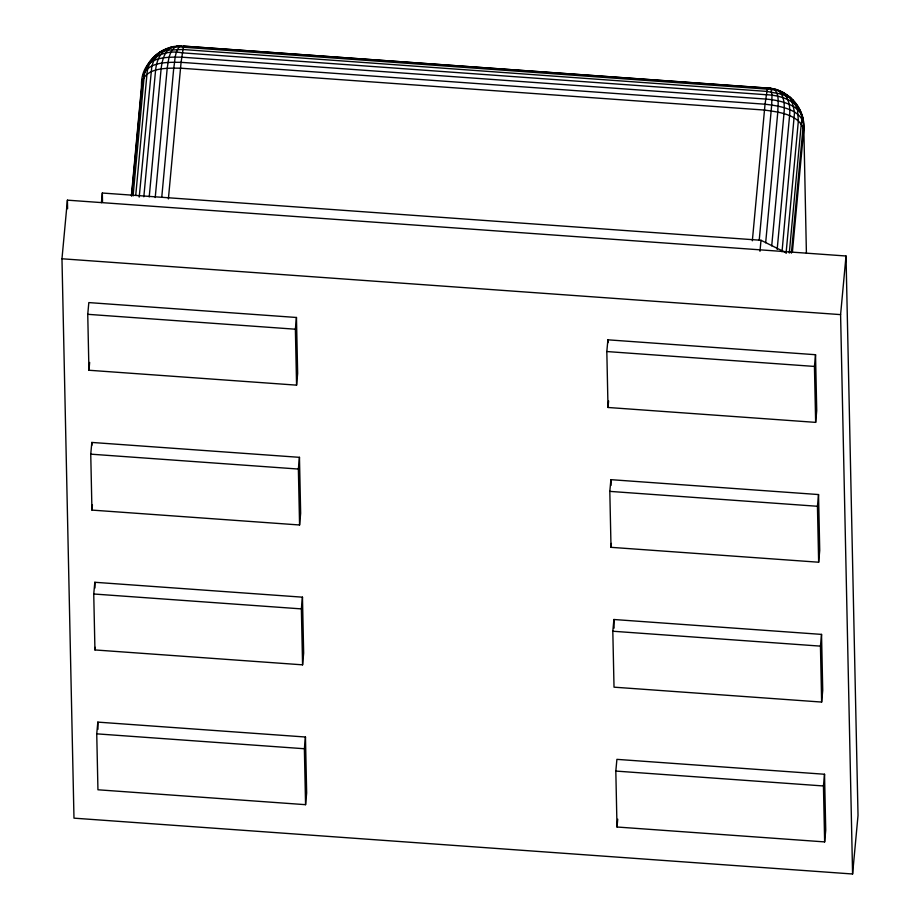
<?xml version="1.0" encoding="UTF-8"?>
<svg xmlns="http://www.w3.org/2000/svg" width="920" height="920" viewBox="0 0 920 920"><rect width="100%" height="100%" fill="white"/><g stroke="black" fill="none" stroke-linecap="round" stroke-linejoin="round"><path stroke-width="1.38" d="M61.973 258.773L67.413 200.157L846.02 256.002L858.026 815.384L852.587 874L73.979 818.156L61.973 258.773L840.592 314.617L852.587 874M87.745 314.318L88.826 302.588L296.459 317.48L297.654 373.416L296.573 385.147L88.941 370.254L87.745 314.318L295.377 329.21L296.573 385.147M101.441 202.676L102.327 193.027L761.001 240.269L786.255 252.85M88.941 370.254L89.665 362.434M90.746 454.158L91.827 442.44L299.46 457.332L300.656 513.268L299.575 524.986L91.942 510.094L90.746 454.158L298.367 469.05L299.575 524.986M91.942 510.094L92.425 504.884M93.736 593.998L94.829 582.279L302.461 597.172L303.657 653.108L302.577 664.838L94.944 649.945L93.736 593.998L301.369 608.89L302.577 664.838M131.387 195.856L141.933 82.168C146.452 66.964 167.67 68.172 180.504 68.183L764.462 110.066C778.343 112.021 798.824 114.091 803.758 129.639L792.419 251.85M131.652 195.822L142.462 79.304M133.089 195.971L144.164 76.601C145.705 57.856 164.956 44.413 183.137 47.23L767.096 89.125C786.163 88.814 802.332 104.754 803.735 123.487L806.403 253.172M135.769 194.936L146.97 74.152C147.844 55.959 166.819 44.286 183.804 46.172L767.763 88.055C784.231 88.883 798.548 101.752 802.527 117.449M94.944 649.945L95.185 647.335M139.207 197.087L151.834 66.125L153.743 60.789L159.942 52.451L167.82 50.151L182.689 49.496L766.647 91.39L781.597 94.173L789.59 97.623L792.085 101.775L794.535 112.228L782.023 251.781M143.83 196.788L155.572 70.311C156.434 62.031 159.482 52.992 167.106 48.611M96.738 733.849L97.83 722.119L305.463 737.012L306.659 792.948L305.566 804.678L97.945 789.785L96.738 733.849L304.37 748.742L305.566 804.678M149.224 196.926L161.092 69.034C162.115 60.547 164.484 49.392 173.799 46.54M155.215 197.547L167.21 68.241C168.486 60.582 168.935 50.002 176.87 46.138L181.505 46.092L180.136 46C174.512 51.532 175.111 60.674 173.754 67.954L161.759 197.271M168.383 198.915L181.079 62.33L183.517 46.115L770.856 88.366L772.006 95.37L771.696 104.949L759.23 240.12M295.377 329.21L296.459 317.48M298.367 469.05L299.46 457.332M301.369 608.89L302.461 597.172M304.37 748.742L305.463 737.012M606.82 351.543L607.901 339.825L815.534 354.717L816.73 410.653L815.649 422.372L608.016 407.479L606.82 351.543L814.442 366.436L815.649 422.372M608.016 407.479L608.626 400.971M609.81 491.383L610.903 479.665L818.535 494.557L819.731 550.493L818.65 562.223L611.018 547.331L609.81 491.383L817.443 506.276L818.65 562.223M611.018 547.331L611.374 543.421M612.812 631.235L613.904 619.505L821.537 634.397L822.733 690.345L821.64 702.063L614.019 687.171L612.812 631.235L820.444 646.127L821.64 702.063M615.813 771.075L616.906 759.356L824.527 774.249L825.734 830.185L824.642 841.904L617.009 827.011L615.813 771.075L823.446 785.967L824.642 841.904M617.009 827.011L617.734 819.202M752.341 240.798L765.037 104.213L767.475 87.998L767.97 89.297M759.977 251.298L761.001 240.269M765.67 242.765L777.803 112.033C777.814 104.535 779.942 94.875 774.134 88.987L770.086 88.308M771.719 245.87L783.978 113.712C784.875 104.581 784.495 89.332 772.328 88.734M777.181 249.366L789.567 115.793C790.682 105.995 788.244 91.482 776.353 90.022M786.094 253.034L798.364 120.876L797.456 109.204L792.614 99.67M789.291 253.046L801.285 123.728C805.368 102.936 782.54 95.243 766.141 94.725L182.183 52.843C158.09 48.047 137.632 65.481 142.117 90.792M791.372 253.161L803.102 126.684C806.702 105.696 781.195 100.314 765.601 99.049L181.642 57.166C169.579 57.155 149.638 56.028 145.394 70.311M814.442 366.436L815.534 354.717M817.443 506.276L818.535 494.557M840.592 314.617L846.02 256.002M820.444 646.127L821.537 634.397M823.446 785.967L824.527 774.249M144.934 71.472L143.095 76.107C147.545 61.134 168.44 62.318 181.079 62.33L765.037 104.213C779.654 105.938 805.989 109.652 803.758 129.639M149.247 62.468C153.847 57.258 158.631 51.784 165.451 49.599M166.75 49.105L171.039 47.184L175.283 46.908L173.65 47.495M159.769 52.647L162 51.715M772.386 89.723L774.444 89.309M177.169 46.471L179.262 46.195M168.67 48.047L171.155 47.771M779.125 91.149L782.448 92.069L790.763 97.899L785.875 94.829M780.62 92.172L784.415 93.403M794.512 102.396L796.248 104.121M607.901 339.825L607.97 342.688M610.903 479.665L611.029 485.403M613.904 619.505L614.088 628.119M102.327 193.027L102.522 201.641M91.827 442.44L91.896 445.303M94.829 582.279L94.955 588.018M97.83 722.119L97.98 729.295M67.413 200.157L67.597 208.759"/></g></svg>
